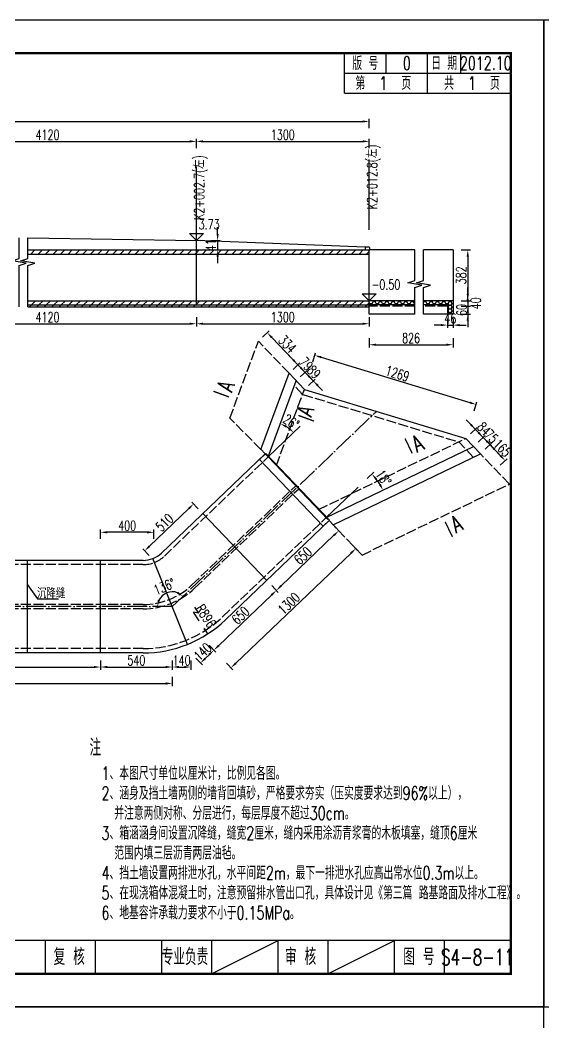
# Model space of a CAD drawing. Header units: millimetres. Extents: x -475 to 1205, y -1212 to 867.
# Drawn here: x 627.2 to 784.8, y 565.1 to 866.9 of the extents above; entities that cross this region are included whole.
import ezdxf
from ezdxf.enums import TextEntityAlignment as Align

# ---------------------------------------------------------------- set-up
doc = ezdxf.new("R2010")
doc.units = ezdxf.units.MM
doc.header["$LTSCALE"] = 0.25
doc.header["$PDMODE"] = 32
doc.header["$PDSIZE"] = 0.5
doc.linetypes.add('ACAD_ISO02W100', pattern=[15, 12, -3])
doc.linetypes.add('ACAD_ISO04W100', pattern=[30, 24, -3, 0, -3])
for name, color, linetype in [('中心线', 7, 'ACAD_ISO04W100'), ('图框', 7, 'Continuous'), ('填充', 8, 'Continuous'), ('帽石', 2, 'Continuous'), ('文字', 7, 'Continuous'), ('标注', 4, 'Continuous'), ('次轮廓线', 7, 'Continuous'), ('沉降缝', 1, 'Continuous'), ('箱体', 1, 'Continuous'), ('结构', 7, 'Continuous'), ('虚线', 2, 'ACAD_ISO02W100')]:
    doc.layers.add(name, color=color, linetype=linetype)
doc.styles.get("Standard").update_dxf_attribs({"font": 'simplex1.shx', "width": 0.7, "bigfont": 'hztxt.shx'})
doc.dimstyles.new('STANDARD-250', dxfattribs={"dimscale": 0, "dimtxt": 3, "dimasz": 2, "dimexe": 0.8, "dimexo": 1, "dimgap": 0.5, "dimtad": 1, "dimdec": 0, "dimlfac": 25, "dimzin": 9, "dimdsep": 46, "dimtxsty": 'Standard', "dimcen": 0.5, "dimclrd": 256, "dimclre": 256, "dimclrt": 7, "dimadec": 0, "dimazin": 2, "dimtfac": 1, "dimtdec": 0, "dimtix": 1, "dimtmove": 2, "dimatfit": 3, "dimfxl": 0, "dimtolj": 1, "dimtzin": 0, "dimlwd": -1, "dimlwe": -1, "dimarcsym": 0})
pattern_1 = [(45, (0, 4.3855), (-1.122532, 1.122532), [])]
pattern_2 = [(45, (0, 2.3855), (-1.122532, 1.122532), [])]
pattern_3 = [(0, (0, 2.3855), (0.9525, 0.549926), [0.635, -1.27]), (120, (0, 2.3855), (-0.9524999, 0.5499262), [0.635, -1.27]), (60, (0, 2.3855), (1e-07, 1.0998522), [-1.27, 0.635])]

# ---------------------------------------------------------------- blocks, each defined once
blk = doc.blocks.new('*D121')
at = {"layer": 'Defpoints', "color": 0}
for p in [(590.66, 780.31), (680.26, 780.31), (680.26, 775.52)]:
    blk.add_point(p, dxfattribs=at)
at = {"layer": '标注'}
for p, q in [((590.66, 777.52), (590.66, 774.72)), ((680.26, 777.52), (680.26, 774.72)), ((592.66, 775.52), (678.26, 775.52))]:
    blk.add_line(p, q, dxfattribs=at)
for points in [[(592.66, 775.85), (592.66, 775.19), (590.66, 775.52)], [(678.26, 775.85), (678.26, 775.19), (680.26, 775.52)]]:
    blk.add_solid(points, dxfattribs=at)
at = {"layer": '标注', "color": 7, "insert": (635.46, 777.52), "char_height": 3, "attachment_point": 5}
blk.add_mtext('\\A1;4120', dxfattribs=at)
blk = doc.blocks.new('*D122')
at = {"layer": 'Defpoints', "color": 0}
for p in [(680.26, 780.31), (732.26, 780.31), (732.26, 775.52)]:
    blk.add_point(p, dxfattribs=at)
at = {"layer": '标注'}
for p, q in [((680.26, 777.52), (680.26, 774.72)), ((732.26, 777.52), (732.26, 774.72)), ((682.26, 775.52), (730.26, 775.52))]:
    blk.add_line(p, q, dxfattribs=at)
for points in [[(682.26, 775.85), (682.26, 775.19), (680.26, 775.52)], [(730.26, 775.85), (730.26, 775.19), (732.26, 775.52)]]:
    blk.add_solid(points, dxfattribs=at)
at = {"layer": '标注', "color": 7, "insert": (706.26, 777.52), "char_height": 3, "attachment_point": 5}
blk.add_mtext('\\A1;1300', dxfattribs=at)
blk = doc.blocks.new('*D126')
at = {"layer": 'Defpoints', "color": 0}
for p in [(758.72, 797.72), (732.26, 782.44), (761.92, 782.44)]:
    blk.add_point(p, dxfattribs=at)
at = {"layer": '标注'}
for p, q in [((759.92, 797.72), (762.72, 797.72)), ((761.92, 795.72), (761.92, 784.44)), ((759.92, 782.44), (762.72, 782.44))]:
    blk.add_line(p, q, dxfattribs=at)
for points in [[(761.59, 795.72), (762.25, 795.72), (761.92, 797.72)], [(761.59, 784.44), (762.25, 784.44), (761.92, 782.44)]]:
    blk.add_solid(points, dxfattribs=at)
at = {"layer": '标注', "color": 7, "insert": (759.92, 790.08), "char_height": 3, "attachment_point": 5, "rotation": 90}
blk.add_mtext('\\A1;382', dxfattribs=at)
blk = doc.blocks.new('*D127')
at = {"layer": 'Defpoints', "color": 0}
for p in [(758.72, 782.44), (757.48, 780.84), (761.92, 780.84)]:
    blk.add_point(p, dxfattribs=at)
at = {"layer": '标注'}
for p, q in [((761.92, 784.44), (761.92, 786.44)), ((759.92, 782.44), (762.72, 782.44)), ((761.92, 782.44), (761.92, 780.84)), ((759.92, 780.84), (762.72, 780.84)), ((761.92, 778.84), (761.92, 776.84))]:
    blk.add_line(p, q, dxfattribs=at)
for points in [[(761.59, 784.44), (762.25, 784.44), (761.92, 782.44)], [(761.59, 778.84), (762.25, 778.84), (761.92, 780.84)]]:
    blk.add_solid(points, dxfattribs=at)
at = {"layer": '标注', "color": 7, "insert": (764.3, 781.65), "char_height": 3, "attachment_point": 5, "rotation": 90}
blk.add_mtext('\\A1;40', dxfattribs=at)
blk = doc.blocks.new('*D128')
at = {"layer": 'Defpoints', "color": 0}
for p in [(757.48, 780.84), (758.72, 778.44), (761.92, 778.44)]:
    blk.add_point(p, dxfattribs=at)
at = {"layer": '标注'}
for p, q in [((761.92, 782.84), (761.92, 784.84)), ((759.92, 780.84), (762.72, 780.84)), ((761.92, 780.84), (761.92, 778.44)), ((759.92, 778.44), (762.72, 778.44)), ((761.92, 776.44), (761.92, 774.44))]:
    blk.add_line(p, q, dxfattribs=at)
for points in [[(761.59, 782.84), (762.25, 782.84), (761.92, 780.84)], [(761.59, 776.44), (762.25, 776.44), (761.92, 778.44)]]:
    blk.add_solid(points, dxfattribs=at)
at = {"layer": '标注', "color": 7, "insert": (760.06, 779.67), "char_height": 3, "attachment_point": 5, "rotation": 90}
blk.add_mtext('\\A1;60', dxfattribs=at)
blk = doc.blocks.new('*D129')
at = {"layer": 'Defpoints', "color": 0}
for p in [(732.26, 778.44), (757.48, 778.44), (757.48, 769.2)]:
    blk.add_point(p, dxfattribs=at)
at = {"layer": '标注'}
for p, q in [((732.26, 771.2), (732.26, 768.4)), ((757.48, 771.2), (757.48, 768.4)), ((734.26, 769.2), (755.48, 769.2))]:
    blk.add_line(p, q, dxfattribs=at)
for points in [[(734.26, 769.53), (734.26, 768.87), (732.26, 769.2)], [(755.48, 769.53), (755.48, 768.87), (757.48, 769.2)]]:
    blk.add_solid(points, dxfattribs=at)
at = {"layer": '标注', "color": 7, "insert": (744.87, 771.2), "char_height": 3, "attachment_point": 5}
blk.add_mtext('\\A1;826', dxfattribs=at)
blk = doc.blocks.new('*D130')
at = {"layer": 'Defpoints', "color": 0}
for p in [(755.83, 778.44), (757.48, 778.44), (757.48, 775.11)]:
    blk.add_point(p, dxfattribs=at)
at = {"layer": '标注'}
for p, q in [((755.83, 777.11), (755.83, 774.31)), ((757.48, 777.11), (757.48, 774.31)), ((753.83, 775.11), (751.83, 775.11)), ((755.83, 775.11), (757.48, 775.11)), ((759.48, 775.11), (761.48, 775.11))]:
    blk.add_line(p, q, dxfattribs=at)
for points in [[(753.83, 775.44), (753.83, 774.78), (755.83, 775.11)], [(759.48, 775.44), (759.48, 774.78), (757.48, 775.11)]]:
    blk.add_solid(points, dxfattribs=at)
at = {"layer": '标注', "color": 7, "insert": (756.65, 777.11), "char_height": 3, "attachment_point": 5}
blk.add_mtext('\\A1;46', dxfattribs=at)
blk = doc.blocks.new('*D133')
at = {"layer": 'Defpoints', "color": 0}
for p in [(680.26, 830.4), (590.66, 814.29), (680.26, 814.29)]:
    blk.add_point(p, dxfattribs=at)
at = {"layer": '标注'}
for p, q in [((590.66, 828.4), (590.66, 831.2)), ((592.66, 830.4), (678.26, 830.4)), ((680.26, 828.4), (680.26, 831.2))]:
    blk.add_line(p, q, dxfattribs=at)
for points in [[(592.66, 830.74), (592.66, 830.07), (590.66, 830.4)], [(678.26, 830.74), (678.26, 830.07), (680.26, 830.4)]]:
    blk.add_solid(points, dxfattribs=at)
at = {"layer": '标注', "color": 7, "insert": (635.46, 832.4), "char_height": 3, "attachment_point": 5}
blk.add_mtext('\\A1;4120', dxfattribs=at)
blk = doc.blocks.new('*D134')
at = {"layer": 'Defpoints', "color": 0}
for p in [(732.26, 830.4), (680.26, 814.29), (732.26, 813.01)]:
    blk.add_point(p, dxfattribs=at)
at = {"layer": '标注'}
for p, q in [((680.26, 828.4), (680.26, 831.2)), ((682.26, 830.4), (730.26, 830.4)), ((732.26, 828.4), (732.26, 831.2))]:
    blk.add_line(p, q, dxfattribs=at)
for points in [[(682.26, 830.74), (682.26, 830.07), (680.26, 830.4)], [(730.26, 830.74), (730.26, 830.07), (732.26, 830.4)]]:
    blk.add_solid(points, dxfattribs=at)
at = {"layer": '标注', "color": 7, "insert": (706.26, 832.4), "char_height": 3, "attachment_point": 5}
blk.add_mtext('\\A1;1300', dxfattribs=at)
blk = doc.blocks.new('*D135')
at = {"layer": 'Defpoints', "color": 0}
for p in [(732.26, 836.39), (446.2, 808.34), (732.26, 807.01)]:
    blk.add_point(p, dxfattribs=at)
at = {"layer": '标注'}
for p, q in [((446.2, 834.39), (446.2, 837.19)), ((448.2, 836.39), (730.26, 836.39)), ((732.26, 834.39), (732.26, 837.19))]:
    blk.add_line(p, q, dxfattribs=at)
for points in [[(448.2, 836.73), (448.2, 836.06), (446.2, 836.39)], [(730.26, 836.73), (730.26, 836.06), (732.26, 836.39)]]:
    blk.add_solid(points, dxfattribs=at)
at = {"layer": '标注', "color": 7, "insert": (589.23, 838.39), "char_height": 3, "attachment_point": 5}
blk.add_mtext('\\A1;11220', dxfattribs=at)
blk = doc.blocks.new('*D138')
at = {"layer": 'Defpoints', "color": 0}
for p in [(560.83, 689.12), (651.41, 689.12), (651.41, 672.21)]:
    blk.add_point(p, dxfattribs=at)
at = {"layer": '标注'}
for p, q in [((560.83, 674.21), (560.83, 671.41)), ((651.41, 674.21), (651.41, 671.41)), ((562.83, 672.21), (649.41, 672.21))]:
    blk.add_line(p, q, dxfattribs=at)
for points in [[(562.83, 672.54), (562.83, 671.87), (560.83, 672.21)], [(649.41, 672.54), (649.41, 671.87), (651.41, 672.21)]]:
    blk.add_solid(points, dxfattribs=at)
at = {"layer": '标注', "color": 7, "insert": (606.12, 674.21), "char_height": 3, "attachment_point": 5}
blk.add_mtext('\\A1;12x550', dxfattribs=at)
blk = doc.blocks.new('*D139')
at = {"layer": 'Defpoints', "color": 0}
for p in [(651.41, 690.38), (673.01, 690.39), (673.01, 672.21)]:
    blk.add_point(p, dxfattribs=at)
at = {"layer": '标注'}
for p, q in [((651.41, 674.21), (651.41, 671.41)), ((673.01, 674.21), (673.01, 671.41)), ((653.41, 672.21), (671.01, 672.21))]:
    blk.add_line(p, q, dxfattribs=at)
for points in [[(653.41, 672.54), (653.41, 671.87), (651.41, 672.21)], [(671.01, 672.54), (671.01, 671.87), (673.01, 672.21)]]:
    blk.add_solid(points, dxfattribs=at)
at = {"layer": '标注', "color": 7, "insert": (662.21, 674.21), "char_height": 3, "attachment_point": 5}
blk.add_mtext('\\A1;540', dxfattribs=at)
blk = doc.blocks.new('*D140')
at = {"layer": 'Defpoints', "color": 0}
for p in [(691.8, 708.35), (704.32, 695.26), (673.01, 690.38)]:
    blk.add_point(p, dxfattribs=at)
at = {"layer": '标注'}
for p, q in [((702.94, 696.7), (704.87, 694.68)), ((686.98, 678.67), (702.87, 693.88)), ((684.15, 678.73), (686.08, 676.71))]:
    blk.add_line(p, q, dxfattribs=at)
for points in [[(702.64, 694.12), (703.1, 693.64), (704.32, 695.26)], [(686.75, 678.91), (687.21, 678.43), (685.53, 677.29)]]:
    blk.add_solid(points, dxfattribs=at)
at = {"layer": '标注', "color": 7, "insert": (693.54, 687.72), "char_height": 3, "attachment_point": 5, "rotation": 43.7262}
blk.add_mtext('\\A1;650', dxfattribs=at)
blk = doc.blocks.new('*D141')
at = {"layer": 'Defpoints', "color": 0}
for p in [(710.59, 726.32), (723.11, 713.23), (691.8, 708.35)]:
    blk.add_point(p, dxfattribs=at)
at = {"layer": '标注'}
for p, q in [((721.73, 714.68), (723.66, 712.65)), ((705.76, 696.64), (721.66, 711.85)), ((702.94, 696.7), (704.87, 694.68))]:
    blk.add_line(p, q, dxfattribs=at)
for points in [[(721.43, 712.09), (721.89, 711.61), (723.11, 713.23)], [(705.53, 696.88), (705.99, 696.4), (704.32, 695.26)]]:
    blk.add_solid(points, dxfattribs=at)
at = {"layer": '标注', "color": 7, "insert": (712.33, 705.69), "char_height": 3, "attachment_point": 5, "rotation": 43.7262}
blk.add_mtext('\\A1;650', dxfattribs=at)
blk = doc.blocks.new('*D144')
at = {"layer": 'Defpoints', "color": 0}
for p in [(414.64, 728.03), (520.14, 694.81), (516.83, 690.38), (585.41, 690.38), (673.01, 690.38)]:
    blk.add_point(p, dxfattribs=at)
at = {"layer": '标注'}
blk.add_line((524.36, 690.38), (521.56, 690.38), dxfattribs=at)
blk.add_arc((516.83, 690.38), 5.53, 20.8323, 138.9415, dxfattribs=at)
for points in [[(512.95, 693.84), (512.38, 694.18), (511.64, 692.29)], [(522.33, 692.4), (521.67, 692.28), (522.36, 690.38)]]:
    blk.add_solid(points, dxfattribs=at)
at = {"layer": '标注', "color": 7, "insert": (518.16, 697.79), "char_height": 3, "attachment_point": 5, "rotation": 349.8869}
blk.add_mtext('\\A1;160°', dxfattribs=at)
blk = doc.blocks.new('*D145')
at = {"layer": 'Defpoints', "color": 0}
for p in [(734.46, 749.15), (673.08, 694.87), (585.41, 690.38), (673.01, 690.38), (673.01, 690.38)]:
    blk.add_point(p, dxfattribs=at)
at = {"layer": '标注'}
blk.add_arc((673.01, 690.38), 4.49, 69.4456, 154.2806, dxfattribs=at)
for points in [[(674.77, 694.86), (674.41, 694.3), (676.26, 693.48)], [(669.29, 692.25), (668.64, 692.4), (668.52, 690.38)]]:
    blk.add_solid(points, dxfattribs=at)
at = {"layer": '标注', "color": 7, "insert": (670.59, 696.4), "char_height": 3, "attachment_point": 5, "rotation": 21.8631}
blk.add_mtext('\\A1;136°', dxfattribs=at)
blk = doc.blocks.new('*D146')
at = {"layer": 'Defpoints', "color": 0}
for p in [(516.83, 690.38), (673.01, 690.38), (673.01, 667.26)]:
    blk.add_point(p, dxfattribs=at)
at = {"layer": '标注'}
for p, q in [((516.83, 669.26), (516.83, 666.46)), ((518.83, 667.26), (671.01, 667.26)), ((673.01, 669.26), (673.01, 666.46))]:
    blk.add_line(p, q, dxfattribs=at)
for points in [[(518.83, 667.59), (518.83, 666.92), (516.83, 667.26)], [(671.01, 667.59), (671.01, 666.92), (673.01, 667.26)]]:
    blk.add_solid(points, dxfattribs=at)
at = {"layer": '标注', "color": 7, "insert": (594.92, 669.26), "char_height": 3, "attachment_point": 5}
blk.add_mtext('\\A1;8240', dxfattribs=at)
blk = doc.blocks.new('*D147')
at = {"layer": 'Defpoints', "color": 0}
for p in [(710.59, 726.32), (728.23, 707.88), (673.01, 690.38)]:
    blk.add_point(p, dxfattribs=at)
at = {"layer": '标注'}
for p, q in [((726.84, 709.33), (728.78, 707.3)), ((692.09, 673.32), (726.78, 706.5)), ((689.27, 673.38), (691.2, 671.36))]:
    blk.add_line(p, q, dxfattribs=at)
for points in [[(726.55, 706.74), (727.01, 706.26), (728.23, 707.88)], [(691.86, 673.56), (692.32, 673.08), (690.65, 671.94)]]:
    blk.add_solid(points, dxfattribs=at)
at = {"layer": '标注', "color": 7, "insert": (708.06, 691.35), "char_height": 3, "attachment_point": 5, "rotation": 43.7262}
blk.add_mtext('\\A1;1300', dxfattribs=at)
blk = doc.blocks.new('*D148')
at = {"layer": 'Defpoints', "color": 0}
for p in [(709.5, 756.15), (708.34, 743.87), (711.47, 744.65), (701.85, 735.45), (701.85, 735.45)]:
    blk.add_point(p, dxfattribs=at)
at = {"layer": '标注'}
blk.add_arc((701.85, 735.45), 10.63, 54.5273, 58.9252, dxfattribs=at)
for points in [[(707.19, 744.25), (707.48, 744.85), (705.53, 745.42)], [(708.24, 744.36), (707.8, 743.85), (709.53, 742.8)]]:
    blk.add_solid(points, dxfattribs=at)
at = {"layer": '标注', "color": 7, "insert": (708.78, 746.01), "char_height": 3, "attachment_point": 5, "rotation": 326.7262}
blk.add_mtext('\\A1;26°', dxfattribs=at)
blk = doc.blocks.new('*D149')
at = {"layer": 'Defpoints', "color": 0}
for p in [(763.65, 738.54), (728.94, 726.38), (735.47, 727.17), (719.33, 717.18), (719.33, 717.18)]:
    blk.add_point(p, dxfattribs=at)
at = {"layer": '标注'}
blk.add_line((731.6, 728.92), (733.62, 730.86), dxfattribs=at)
blk.add_arc((719.33, 717.18), 18.98, 31.7664, 37.6861, dxfattribs=at)
for points in [[(734.09, 728.57), (734.6, 729.01), (733.04, 730.3)], [(735.76, 727.34), (735.17, 727.02), (736.43, 725.42)]]:
    blk.add_solid(points, dxfattribs=at)
at = {"layer": '标注', "color": 7, "insert": (736.57, 729.14), "char_height": 3, "attachment_point": 5, "rotation": 304.7262}
blk.add_mtext('\\A1;18°', dxfattribs=at)
blk = doc.blocks.new('*D150')
at = {"layer": 'Defpoints', "color": 0}
for p in [(708.12, 760.63), (710.78, 763.17), (710.31, 758.34)]:
    blk.add_point(p, dxfattribs=at)
at = {"layer": '标注'}
for p, q in [((709.4, 764.62), (708.02, 766.06)), ((709.34, 761.79), (711.36, 763.72)), ((712.97, 760.89), (710.78, 763.17)), ((711.52, 759.5), (713.55, 761.44)), ((714.35, 759.44), (715.73, 758))]:
    blk.add_line(p, q, dxfattribs=at)
for points in [[(709.64, 764.85), (709.16, 764.39), (710.78, 763.17)], [(714.59, 759.67), (714.11, 759.21), (712.97, 760.89)]]:
    blk.add_solid(points, dxfattribs=at)
at = {"layer": '标注', "color": 7, "insert": (713.32, 763.41), "char_height": 3, "attachment_point": 5, "rotation": 313.7262}
blk.add_mtext('\\A1;79', dxfattribs=at)
blk = doc.blocks.new('*D151')
at = {"layer": 'Defpoints', "color": 0}
for p in [(765.71, 736.38), (773.14, 734.35), (770.28, 731.61)]:
    blk.add_point(p, dxfattribs=at)
at = {"layer": '标注'}
for p, q in [((767.13, 737.74), (769.16, 739.67)), ((769.96, 737.68), (771.76, 735.8)), ((771.7, 732.97), (773.72, 734.9))]:
    blk.add_line(p, q, dxfattribs=at)
for points in [[(770.2, 737.91), (769.72, 737.45), (768.58, 739.12)], [(772, 736.03), (771.52, 735.56), (773.14, 734.35)]]:
    blk.add_solid(points, dxfattribs=at)
at = {"layer": '标注', "color": 7, "insert": (772.3, 738.12), "char_height": 3, "attachment_point": 5, "rotation": 313.7262}
blk.add_mtext('\\A1;165', dxfattribs=at)
blk = doc.blocks.new('*D152')
at = {"layer": 'Defpoints', "color": 0}
for p in [(766.53, 741.3), (763.65, 738.54), (765.71, 736.38)]:
    blk.add_point(p, dxfattribs=at)
at = {"layer": '标注'}
for p, q in [((765.15, 742.74), (763.77, 744.19)), ((765.09, 739.92), (767.11, 741.85)), ((768.6, 739.14), (766.53, 741.3)), ((767.15, 737.76), (769.17, 739.69)), ((769.98, 737.69), (771.36, 736.25))]:
    blk.add_line(p, q, dxfattribs=at)
for points in [[(765.39, 742.97), (764.91, 742.51), (766.53, 741.3)], [(770.22, 737.93), (769.74, 737.46), (768.6, 739.14)]]:
    blk.add_solid(points, dxfattribs=at)
at = {"layer": '标注', "color": 7, "insert": (769.01, 741.6), "char_height": 3, "attachment_point": 5, "rotation": 313.7262}
blk.add_mtext('\\A1;75', dxfattribs=at)
blk = doc.blocks.new('*D153')
at = {"layer": 'Defpoints', "color": 0}
for p in [(764.21, 743.73), (761.32, 740.97), (763.65, 738.54)]:
    blk.add_point(p, dxfattribs=at)
at = {"layer": '标注'}
for p, q in [((762.82, 745.17), (761.44, 746.62)), ((762.76, 742.35), (764.78, 744.28)), ((766.53, 741.3), (764.21, 743.73)), ((765.09, 739.92), (767.11, 741.85)), ((767.91, 739.85), (769.3, 738.41))]:
    blk.add_line(p, q, dxfattribs=at)
for points in [[(763.07, 745.41), (762.58, 744.94), (764.21, 743.73)], [(768.16, 740.08), (767.67, 739.62), (766.53, 741.3)]]:
    blk.add_solid(points, dxfattribs=at)
at = {"layer": '标注', "color": 7, "insert": (766.81, 743.9), "char_height": 3, "attachment_point": 5, "rotation": 313.7262}
blk.add_mtext('\\A1;84', dxfattribs=at)
blk = doc.blocks.new('*D154')
at = {"layer": 'Defpoints', "color": 0}
for p in [(712.77, 755.77), (764.44, 751.21), (761.32, 740.97)]:
    blk.add_point(p, dxfattribs=at)
at = {"layer": '标注'}
for p, q in [((715.31, 764.1), (716.12, 766.77)), ((717.8, 765.43), (762.53, 751.8)), ((763.86, 749.3), (764.68, 751.98))]:
    blk.add_line(p, q, dxfattribs=at)
for points in [[(717.9, 765.74), (717.7, 765.11), (715.89, 766.01)], [(762.63, 752.11), (762.43, 751.48), (764.44, 751.21)]]:
    blk.add_solid(points, dxfattribs=at)
at = {"layer": '标注', "color": 7, "insert": (740.75, 760.52), "char_height": 3, "attachment_point": 5, "rotation": 343.0525}
blk.add_mtext('\\A1;1269', dxfattribs=at)
blk = doc.blocks.new('*D155')
at = {"layer": 'Defpoints', "color": 0}
for p in [(701.56, 772.82), (698.89, 770.27), (708.12, 760.63)]:
    blk.add_point(p, dxfattribs=at)
at = {"layer": '标注'}
for p, q in [((700.11, 771.44), (702.13, 773.37)), ((709.4, 764.62), (702.94, 771.37)), ((709.34, 761.79), (711.36, 763.72))]:
    blk.add_line(p, q, dxfattribs=at)
for points in [[(703.18, 771.6), (702.7, 771.14), (701.56, 772.82)], [(709.64, 764.85), (709.16, 764.39), (710.78, 763.17)]]:
    blk.add_solid(points, dxfattribs=at)
at = {"layer": '标注', "color": 7, "insert": (707.62, 769.38), "char_height": 3, "attachment_point": 5, "rotation": 313.7262}
blk.add_mtext('\\A1;334', dxfattribs=at)
blk = doc.blocks.new('*D169')
at = {"layer": 'Defpoints', "color": 0}
for p in [(680.26, 800.56), (680.26, 797.72), (686.64, 797.72)]:
    blk.add_point(p, dxfattribs=at)
at = {"layer": '标注'}
for p, q in [((686.64, 802.56), (686.64, 804.56)), ((684.64, 800.56), (687.44, 800.56)), ((686.64, 800.56), (686.64, 797.72)), ((684.64, 797.72), (687.44, 797.72)), ((686.64, 795.72), (686.64, 793.72))]:
    blk.add_line(p, q, dxfattribs=at)
for points in [[(686.31, 802.56), (686.98, 802.56), (686.64, 800.56)], [(686.31, 795.72), (686.98, 795.72), (686.64, 797.72)]]:
    blk.add_solid(points, dxfattribs=at)
at = {"layer": '标注', "color": 7, "insert": (684.64, 799.14), "char_height": 3, "attachment_point": 5, "rotation": 90}
blk.add_mtext('\\A1;41', dxfattribs=at)
blk = doc.blocks.new('*D583')
at = {"layer": 'Defpoints', "color": 0}
for p in [(712.97, 760.89), (710.31, 758.34), (712.77, 755.77)]:
    blk.add_point(p, dxfattribs=at)
at = {"layer": '标注'}
for p, q in [((711.59, 762.33), (710.2, 763.78)), ((711.52, 759.5), (713.55, 761.44)), ((715.43, 758.31), (712.97, 760.89)), ((713.98, 756.93), (716.01, 758.87)), ((716.81, 756.87), (718.19, 755.42))]:
    blk.add_line(p, q, dxfattribs=at)
for points in [[(711.83, 762.56), (711.35, 762.1), (712.97, 760.89)], [(717.05, 757.1), (716.57, 756.64), (715.43, 758.31)]]:
    blk.add_solid(points, dxfattribs=at)
at = {"layer": '标注', "color": 7, "insert": (715.64, 760.98), "char_height": 3, "attachment_point": 5, "rotation": 313.7262}
blk.add_mtext('\\A1;89', dxfattribs=at)
blk = doc.blocks.new('series')
at = {"width": 0.75}
for tag, height, p in [('页码', 4, (-35, -19)), ('图名', 5, (-220, -282)), ('图号', 5, (-20, -282))]:
    blk.add_attdef(tag, text='', height=height, dxfattribs=at).set_placement(p, align=Align.MIDDLE_CENTER)
blk = doc.blocks.new('*D687')
at = {"layer": 'Defpoints', "color": 0}
for p in [(651.41, 712.75), (651.41, 704.3), (667.43, 704.3)]:
    blk.add_point(p, dxfattribs=at)
at = {"layer": '标注'}
for p, q in [((651.41, 710.75), (651.41, 713.55)), ((665.43, 712.75), (653.41, 712.75)), ((667.43, 710.75), (667.43, 713.55))]:
    blk.add_line(p, q, dxfattribs=at)
for points in [[(653.41, 713.09), (653.41, 712.42), (651.41, 712.75)], [(665.43, 713.09), (665.43, 712.42), (667.43, 712.75)]]:
    blk.add_solid(points, dxfattribs=at)
at = {"layer": '标注', "color": 7, "insert": (659.42, 714.75), "char_height": 3, "attachment_point": 5}
blk.add_mtext('\\A1;400', dxfattribs=at)
blk = doc.blocks.new('*D688')
at = {"layer": 'Defpoints', "color": 0}
for p in [(679.42, 721.29), (682.18, 718.41), (667.43, 704.3)]:
    blk.add_point(p, dxfattribs=at)
at = {"layer": '标注'}
for p, q in [((680.81, 719.84), (678.87, 721.87)), ((666.12, 708.56), (677.98, 719.9)), ((666.05, 705.73), (664.12, 707.75))]:
    blk.add_line(p, q, dxfattribs=at)
for points in [[(677.75, 720.15), (678.21, 719.66), (679.42, 721.29)], [(665.89, 708.8), (666.35, 708.32), (664.67, 707.18)]]:
    blk.add_solid(points, dxfattribs=at)
at = {"layer": '标注', "color": 7, "insert": (670.67, 715.68), "char_height": 3, "attachment_point": 5, "rotation": 43.7262}
blk.add_mtext('\\A1;510', dxfattribs=at)
blk = doc.blocks.new('*D701')
at = {"layer": 'Defpoints', "color": 0}
for p in [(678.6, 676.45), (673.01, 674.21), (678.6, 672.21)]:
    blk.add_point(p, dxfattribs=at)
at = {"layer": '标注'}
for p, q in [((673.01, 673.21), (673.01, 671.41)), ((678.6, 674.21), (678.6, 671.41)), ((675.01, 672.21), (676.6, 672.21))]:
    blk.add_line(p, q, dxfattribs=at)
for points in [[(675.01, 672.54), (675.01, 671.87), (673.01, 672.21)], [(676.6, 672.54), (676.6, 671.87), (678.6, 672.21)]]:
    blk.add_solid(points, dxfattribs=at)
at = {"layer": '标注', "color": 7, "insert": (675.8, 674.21), "char_height": 3, "attachment_point": 5}
blk.add_mtext('\\A1;140', dxfattribs=at)
blk = doc.blocks.new('123')
at = {"layer": '图框', "color": 2}
blk.add_lwpolyline([(370.03, 635.68), (370.03, 932.68), (-49.97, 932.68), (-49.97, 635.68)], close=True, dxfattribs=at)

msp = doc.modelspace()

# ---------------------------------------------------------------- hatches: boundary and pattern name
at = {"layer": '填充'}
h = msp.add_hatch(dxfattribs=at)
h.set_pattern_fill('ANSI31', color=256, scale=0.5, style=0)
h.set_pattern_definition(pattern_1)
h.paths.add_polyline_path([(629.536, 797.72), (629.536, 796.44), (680.259, 796.44), (680.259, 797.72)])
h = msp.add_hatch(dxfattribs=at)
h.set_pattern_fill('ANSI31', color=256, scale=0.5, style=0)
h.set_pattern_definition(pattern_1)
h.paths.add_polyline_path([(680.259, 796.44), (732.259, 796.44), (732.259, 797.72), (731.022, 797.72), (680.259, 797.72)])
h = msp.add_hatch(dxfattribs=at)
h.set_pattern_fill('ANSI31', color=256, scale=0.5, style=0)
h.set_pattern_definition(pattern_2)
h.paths.add_polyline_path([(629.536, 782.44), (629.536, 781.16), (680.259, 781.16), (680.259, 782.44)])
h = msp.add_hatch(dxfattribs=at)
h.set_pattern_fill('ANSI31', color=256, scale=0.5, style=0)
h.set_pattern_definition(pattern_2)
h.paths.add_polyline_path([(680.259, 781.16), (732.259, 781.16), (732.259, 782.44), (680.259, 782.44)])
h = msp.add_hatch(dxfattribs=at)
h.set_pattern_fill('HONEY', color=256, scale=0.2, style=0)
h.set_pattern_definition(pattern_3)
h.paths.add_polyline_path([(732.259, 782.44), (732.259, 781.24), (745.989, 781.24), (745.989, 782.44)])
h = msp.add_hatch(dxfattribs=at)
h.set_pattern_fill('HONEY', color=256, scale=0.2, style=0)
h.set_pattern_definition(pattern_3)
h.paths.add_polyline_path([(748.568, 782.44), (748.568, 781.24), (755.827, 781.24), (755.827, 778.44), (757.476, 778.44), (757.476, 782.44)])
h = msp.add_hatch(dxfattribs=at)
h.set_pattern_fill('ANSI31', color=256, scale=0.5, style=0)
h.set_pattern_definition(pattern_2)
h.paths.add_polyline_path([(629.536, 780.56), (732.259, 780.56), (732.259, 781.16), (629.536, 781.16)])

# ---------------------------------------------------------------- linework, layer by layer
at = {"ltscale": 2}
for p, q in [((629.536, 781.16), (732.259, 781.16)), ((629.536, 780.56), (732.259, 780.56)), ((701.853, 735.453), (711.468, 744.65)), ((699.203, 734.69), (701.113, 736.516)), ((720.356, 716.398), (701.113, 736.516)), ((718.447, 714.572), (699.203, 734.69)), ((719.327, 717.185), (728.942, 726.382)), ((718.447, 714.572), (720.356, 716.398))]:
    msp.add_line(p, q, dxfattribs=at)
for points, const_width in [([(774.834, 856.915), (394.834, 856.915), (394.834, 579.915), (774.834, 579.915), (774.834, 856.915)], 0.7), ([(394.834, 589.915), (774.834, 589.915)], 0.4), ([(669.834, 579.915), (669.834, 589.915)], 0.4), ([(684.834, 579.915), (684.834, 589.915)], 0.4), ([(704.834, 579.915), (704.834, 589.915)], 0.4), ([(719.834, 579.915), (719.834, 589.915)], 0.4), ([(739.834, 579.915), (739.834, 589.915)], 0.4), ([(754.834, 579.915), (754.834, 589.915)], 0.4)]:
    msp.add_lwpolyline(points, dxfattribs=dict(const_width=const_width))
for points in [[(626.956, 780.56), (626.956, 793.051), (629.056, 793.751), (624.856, 794.451), (626.956, 795.151), (626.956, 801.369)], [(629.536, 780.56), (629.536, 793.051), (631.636, 793.751), (627.436, 794.451), (629.536, 795.151), (629.536, 801.33)], [(629.536, 801.33), (680.259, 800.56)], [(731.022, 798.52), (680.259, 800.56)], [(745.989, 778.44), (745.989, 786.384), (748.089, 787.084), (743.889, 787.784), (745.989, 788.484), (745.989, 797.72)], [(748.568, 778.44), (748.568, 786.384), (750.668, 787.084), (746.468, 787.784), (748.568, 788.484), (748.568, 797.72)]]:
    msp.add_lwpolyline(points, dxfattribs=at)
at = {"layer": '中心线'}
for q in [(734.458, 749.149), (585.412, 690.376)]:
    msp.add_line((673.012, 690.376), q, dxfattribs=at)
at = {"layer": '图框', "const_width": 0.4}
for points in [[(634.834, 579.915), (634.834, 589.915)], [(649.834, 579.915), (649.834, 589.915)], [(669.834, 579.915), (669.834, 589.915)]]:
    msp.add_lwpolyline(points, dxfattribs=at)
at = {"layer": '帽石'}
msp.add_lwpolyline([(732.465, 798.32), (732.259, 798.52), (731.022, 798.52), (731.022, 797.72), (732.259, 797.72), (732.259, 797.72), (732.465, 797.72)], close=True, dxfattribs=at)
at = {"layer": '文字', "const_width": 0.4}
for points in [[(690.086, 753.483), (685.388, 755.195)], [(715.64, 746.223), (710.943, 747.935)], [(745.206, 736.486), (743.036, 740.99)], [(757.285, 711.417), (755.114, 715.922)]]:
    msp.add_lwpolyline(points, dxfattribs=at)
at = {"layer": '标注'}
for p, q in [((680.259, 782.44), (680.259, 800.56)), ((629.412, 696.983), (632.405, 692.7)), ((632.405, 692.7), (638.777, 692.7)), ((680.869, 688.374), (679.43, 688.685)), ((681.075, 686.131), (679.43, 688.685)), ((679.71, 690.173), (680.869, 688.374)), ((682.545, 683.849), (683.628, 682.168)), ((684.148, 678.733), (686.083, 676.71)), ((680.112, 674.873), (682.047, 672.849)), ((684.085, 675.906), (682.939, 674.81))]:
    msp.add_line(p, q, dxfattribs=at)
for points in [[(682.825, 684.03), (682.265, 683.669), (683.628, 682.168)], [(683.855, 676.147), (684.315, 675.665), (685.53, 677.288)], [(682.709, 675.051), (683.17, 674.569), (681.494, 673.427)]]:
    msp.add_solid(points, dxfattribs=at)
at = {"layer": '次轮廓线'}
for p, q in [((724.834, 844.915), (724.834, 856.915)), ((737.334, 850.915), (737.334, 856.915)), ((749.834, 850.915), (749.834, 856.915)), ((759.834, 850.915), (759.834, 856.915)), ((724.834, 850.915), (774.834, 850.915)), ((749.834, 844.915), (749.834, 850.915)), ((724.834, 844.915), (774.834, 844.915)), ((732.259, 803.8), (732.259, 824.907)), ((680.259, 800.56), (680.259, 822.867))]:
    msp.add_line(p, q, dxfattribs=at)
for points in [[(678.138, 802.681), (682.38, 802.681), (680.259, 800.56)], [(730.138, 784.561), (734.38, 784.561), (732.259, 782.44)]]:
    msp.add_lwpolyline(points, close=True, dxfattribs=at)
at = {"layer": '沉降缝'}
for p, q in [((701.853, 735.453), (700.934, 736.346)), ((719.837, 716.651), (701.853, 735.453)), ((682.179, 718.407), (701.422, 698.288)), ((629.412, 676.456), (629.412, 704.296)), ((651.412, 676.456), (651.412, 704.296)), ((677.563, 679.034), (667.196, 704.871))]:
    msp.add_line(p, q, dxfattribs=at)
at = {"layer": '箱体'}
for p, q in [((629.536, 797.72), (732.259, 797.72)), ((680.259, 781.16), (680.259, 797.72)), ((732.259, 778.44), (732.259, 797.72)), ((745.989, 797.72), (732.259, 797.72)), ((757.476, 797.72), (748.568, 797.72)), ((757.476, 797.72), (757.476, 778.44)), ((629.536, 796.44), (732.259, 796.44)), ((732.259, 782.44), (732.259, 795.8)), ((629.536, 782.44), (732.259, 782.44)), ((745.989, 782.44), (732.259, 782.44)), ((757.476, 782.44), (748.568, 782.44)), ((745.989, 781.24), (732.259, 781.24)), ((755.827, 781.24), (748.568, 781.24)), ((755.827, 781.24), (755.827, 778.44)), ((745.989, 778.44), (732.259, 778.44)), ((757.476, 778.44), (748.568, 778.44)), ((699.65, 737.686), (708.123, 760.625)), ((712.768, 755.769), (708.123, 760.625)), ((701.853, 735.453), (710.308, 758.342)), ((712.768, 755.769), (761.324, 740.972)), ((765.714, 736.383), (761.324, 740.972)), ((700.934, 736.346), (699.664, 737.725)), ((719.327, 717.185), (763.65, 738.541)), ((669.746, 706.515), (700.934, 736.346)), ((721.391, 715.027), (765.714, 736.383)), ((688.99, 686.396), (720.211, 716.26)), ((664.216, 704.296), (585.412, 704.296)), ((664.216, 676.456), (585.412, 676.456))]:
    msp.add_line(p, q, dxfattribs=at)
for radius in [8, 35.84]:
    msp.add_arc((664.216, 712.296), radius, 270, 313.72624, dxfattribs=at)
at = {"layer": '结构'}
for p, q in [((684.834, 579.915), (704.834, 589.915)), ((719.834, 579.915), (739.834, 589.915))]:
    msp.add_line(p, q, dxfattribs=at)
at = {"layer": '虚线'}
for p, q in [((745.989, 780.84), (732.259, 780.84)), ((755.827, 780.84), (748.568, 780.84)), ((690.332, 747.093), (698.895, 770.273)), ((708.123, 760.625), (698.895, 770.273)), ((704.314, 732.88), (712.768, 755.769)), ((712.214, 754.267), (709.753, 756.839)), ((712.302, 754.238), (759.198, 739.948)), ((699.65, 737.686), (690.332, 747.093)), ((717.001, 719.616), (761.324, 740.972)), ((763.587, 735.358), (759.198, 739.948)), ((670.631, 705.59), (701.853, 735.453)), ((774.435, 727.265), (765.714, 736.383)), ((678.925, 696.918), (710.147, 726.781)), ((679.81, 695.993), (711.032, 725.856)), ((730.112, 705.909), (774.435, 727.265)), ((688.105, 687.321), (719.327, 717.185)), ((730.112, 705.909), (719.837, 716.651)), ((664.216, 703.016), (585.412, 703.016)), ((664.216, 691.016), (585.412, 691.016)), ((664.216, 689.736), (585.412, 689.736)), ((664.216, 677.736), (585.412, 677.736))]:
    msp.add_line(p, q, dxfattribs=at)
for radius in [9.28, 21.28, 22.56, 34.56]:
    msp.add_arc((664.216, 712.296), radius, 270, 313.72624, dxfattribs=at)

# ---------------------------------------------------------------- block references
ref = msp.add_blockref('series', (784.834, 866.915))
ref.add_attrib('页码', '第  1  页    共  1  页', dxfattribs={"height": 4, "width": 0.75}).set_placement((749.834, 847.915), align=Align.MIDDLE_CENTER)
ref.add_attrib('图名', 'K1+960.8路侧箱涵一般布置图', dxfattribs={"height": 5, "width": 0.75}).set_placement((564.834, 584.915), align=Align.MIDDLE_CENTER)
ref.add_attrib('图号', 'S4-8-11', dxfattribs={"height": 4.8, "width": 0.7}).set_placement((764.834, 584.915), align=Align.MIDDLE_CENTER)
at = {"layer": '标注'}
for p in [(414.809, -65.766), (834.809, -65.766), (414.809, -362.766)]:
    msp.add_blockref('123', p, dxfattribs=at)

# ---------------------------------------------------------------- texts
at = {"width": 0.7}
for s, p in [('专业负责', (676.824, 585.009)), ('审 核', (711.598, 585.009)), ('图 号', (747.217, 585.009)), ('图 号', (747.217, 585.009))]:
    msp.add_text(s, height=5, dxfattribs=at).set_placement(p, align=Align.MIDDLE_CENTER)
at = {"layer": '图框', "width": 0.7}
msp.add_text('复 核', height=5, dxfattribs=at).set_placement((641.974, 585.009), align=Align.MIDDLE_CENTER)
at = {"layer": '文字', "width": 0.7}
for s, p in [('版 号', (731.084, 853.915)), ('0', (743.584, 853.915)), ('日 期', (754.834, 853.915)), ('2012.10', (767.334, 853.915))]:
    msp.add_text(s, height=4, dxfattribs=at).set_placement(p, align=Align.MIDDLE_CENTER)
for s, p in [('K2+012.8(左)', (735.505, 809.986)), ('K2+002.7(左)', (683.505, 806.746))]:
    msp.add_text(s, height=3, rotation=90, dxfattribs=at).set_placement(p, align=Align.BOTTOM_LEFT)
for s, p in [('3.73', (680.952, 803.039)), ('-0.50', (732.952, 784.919))]:
    msp.add_text(s, height=3, dxfattribs=at).set_placement(p, align=Align.BOTTOM_LEFT)
for rotation, p in [(69.97597, (689.097, 756.793)), (69.97597, (712.933, 749.356)), (25.72624, (746.808, 739.547)), (25.72624, (758.484, 715.314))]:
    msp.add_text('A', height=5, rotation=rotation, dxfattribs=at).set_placement(p, align=Align.MIDDLE_CENTER)
for s, height, p in [('沉降缝', 3, (632.293, 692.914)), ('注', 5, (648.103, 645.492))]:
    msp.add_text(s, height=height, dxfattribs=at).set_placement(p)
at = {"layer": '文字', "insert": (651.711, 642.246), "char_height": 4, "width": 123.61773, "attachment_point": 1, "line_spacing_factor": 0.9}
msp.add_mtext('1、本图尺寸单位以厘米计，比例见各图。\\P2、涵身及挡土墙两侧的墙背回填砂，严格要求夯实（压实度要求达到96%以上）， \\P  并注意两侧对称、分层进行，每层厚度不超过30cm。\\P3、箱涵涵身间设置沉降缝，缝宽2厘米，缝内采用涂沥青浆膏的木板填塞，缝顶6厘米\\P  范围内填三层沥青两层油毡。\\P4、挡土墙设置两排泄水孔，水平间距2m，最下一排泄水孔应高出常水位0.3m以上。\\P5、在现浇箱体混凝土时，注意预留排水管出口孔，具体设计见《第三篇 路基路面及排水工程》。\\P6、地基容许承载力要求不小于0.15MPa。', dxfattribs=at)
at = {"layer": '标注', "color": 7, "char_height": 3, "attachment_point": 5}
for s, insert, rotation in [('\\A1;R896', (683.124, 687.54), 302.79466), ('\\A1;140', (682.13, 676.803), 43.72624)]:
    msp.add_mtext(s, dxfattribs=dict(at, insert=insert, rotation=rotation))

# ---------------------------------------------------------------- dimensions: what is measured, and where the dimension line sits
at = {"layer": '标注'}
for base, p1, p2, text, override, picture, middle in [((732.259, 836.394), (446.2, 808.345), (732.259, 807.012), '11220', {"dimscale": 1, "dimzin": 8}, '*D135', (589.23, 838.394)), ((680.259, 830.403), (590.659, 814.292), (680.259, 814.292), '4120', {"dimscale": 1, "dimzin": 8}, '*D133', (635.459, 832.403)), ((732.259, 830.403), (680.259, 814.292), (732.259, 813.012), '1300', {"dimscale": 1, "dimzin": 8}, '*D134', (706.259, 832.403)), ((680.259, 775.521), (590.659, 780.311), (680.259, 780.311), '4120', {"dimscale": 1, "dimzin": 8}, '*D121', (635.459, 777.521)), ((732.259, 775.521), (680.259, 780.311), (732.259, 780.311), '1300', {"dimscale": 1, "dimzin": 8}, '*D122', (706.259, 777.521)), ((757.476, 775.109), (755.827, 778.44), (757.476, 778.44), '46', {"dimscale": 1}, '*D130', (756.652, 777.109)), ((757.476, 769.201), (732.259, 778.44), (757.476, 778.44), '826', {"dimscale": 1}, '*D129', (744.868, 771.201)), ((651.412, 672.206), (560.833, 689.115), (651.412, 689.115), '12x550', {"dimscale": 1}, '*D138', (606.122, 674.206))]:
    dim = msp.add_linear_dim(base=base, p1=p1, p2=p2, text=text, dimstyle='STANDARD-250', override=override, dxfattribs=at)
    dim.commit()
    dim.dimension.update_dxf_attribs({"geometry": picture, "text_midpoint": middle})
dim = msp.add_linear_dim(base=(686.643, 797.72), p1=(680.259, 800.56), p2=(680.259, 797.72), angle=90, text='41', dimstyle='STANDARD-250', override={"dimscale": 1}, dxfattribs=at)
dim.commit()
dim.dimension.update_dxf_attribs({"geometry": '*D169', "text_midpoint": (684.643, 799.14)})
dim = msp.add_linear_dim(base=(761.919, 782.44), p1=(758.725, 797.72), p2=(732.259, 782.44), angle=90, dimstyle='STANDARD-250', override={"dimscale": 1}, dxfattribs=at)
dim.commit()
dim.dimension.update_dxf_attribs({"geometry": '*D126', "text_midpoint": (759.919, 790.08)})
for base, p1, p2, picture, middle in [((761.919, 780.84), (758.725, 782.44), (757.476, 780.84), '*D127', (764.3, 781.645)), ((761.919, 778.44), (757.476, 780.84), (758.725, 778.44), '*D128', (760.063, 779.666))]:
    dim = msp.add_linear_dim(base=base, p1=p1, p2=p2, angle=90, dimstyle='STANDARD-250', override={"dimscale": 1}, dxfattribs=at)
    dim.commit()
    dim.dimension.update_dxf_attribs({"geometry": picture, "text_midpoint": middle, "dimtype": 160})
for p1, p2, distance, picture, middle in [((708.123, 760.625), (698.895, 770.273), -3.683, '*D155', (707.616, 769.377)), ((712.768, 755.769), (761.324, 740.972), 10.705, '*D154', (740.75, 760.524)), ((710.308, 758.342), (708.123, 760.625), -3.683, '*D150', (713.322, 763.411)), ((712.768, 755.769), (710.308, 758.342), -3.683, '*D583', (715.645, 760.983)), ((763.65, 738.541), (761.324, 740.972), -3.989, '*D153', (766.815, 743.896)), ((765.714, 736.383), (763.65, 738.541), -3.989, '*D152', (769.01, 741.602)), ((765.714, 736.383), (770.278, 731.611), 3.962, '*D151', (772.304, 738.118)), ((673.012, 690.376), (710.59, 726.319), -25.516, '*D147', (708.055, 691.354)), ((691.801, 708.347), (710.59, 726.319), -18.111, '*D141', (712.331, 705.691)), ((667.426, 704.296), (682.179, 718.407), 3.986, '*D688', (670.665, 715.677)), ((673.012, 690.376), (691.801, 708.347), -18.111, '*D140', (693.542, 687.719))]:
    dim = msp.add_aligned_dim(p1=p1, p2=p2, distance=distance, dimstyle='STANDARD-250', override={"dimscale": 1}, dxfattribs=at)
    dim.commit()
    dim.dimension.update_dxf_attribs({"geometry": picture, "text_midpoint": middle})
for base, line1, line2, picture, middle in [((708.337, 743.871), ((701.853, 735.453), (709.499, 756.154)), ((701.853, 735.453), (711.468, 744.65)), '*D148', (708.779, 746.009)), ((673.078, 694.868), ((673.012, 690.376), (585.412, 690.376)), ((673.012, 690.376), (734.458, 749.149)), '*D145', (670.594, 696.402)), ((735.471, 727.166), ((719.327, 717.185), (763.65, 738.541)), ((719.327, 717.185), (728.942, 726.382)), '*D149', (736.57, 729.136)), ((520.141, 694.808), ((673.012, 690.376), (585.412, 690.376)), ((414.644, 728.027), (516.833, 690.376)), '*D144', (518.155, 697.79))]:
    dim = msp.add_angular_dim_2l(base=base, line1=line1, line2=line2, dimstyle='STANDARD-250', override={"dimscale": 1}, dxfattribs=at)
    dim.commit()
    dim.dimension.update_dxf_attribs({"geometry": picture, "text_midpoint": middle})
for base, p1, p2, override, picture, middle in [((651.412, 712.755), (667.426, 704.296), (651.412, 704.296), {"dimscale": 1}, '*D687', (659.419, 714.755)), ((673.005, 672.206), (651.412, 690.376), (673.005, 690.392), {"dimscale": 1}, '*D139', (662.209, 674.206)), ((678.599, 672.206), (673.005, 674.206), (678.599, 676.451), {"dimscale": 1, "dimzin": 8}, '*D701', (675.802, 674.206))]:
    dim = msp.add_linear_dim(base=base, p1=p1, p2=p2, dimstyle='STANDARD-250', override=override, dxfattribs=at)
    dim.commit()
    dim.dimension.update_dxf_attribs({"geometry": picture, "text_midpoint": middle})
dim = msp.add_aligned_dim(p1=(516.833, 690.376), p2=(673.012, 690.376), distance=-23.118, text='8240', dimstyle='STANDARD-250', override={"dimscale": 1}, dxfattribs=at)
dim.commit()
dim.dimension.update_dxf_attribs({"geometry": '*D146', "text_midpoint": (594.922, 669.258)})

doc.saveas('drawing.dxf')
